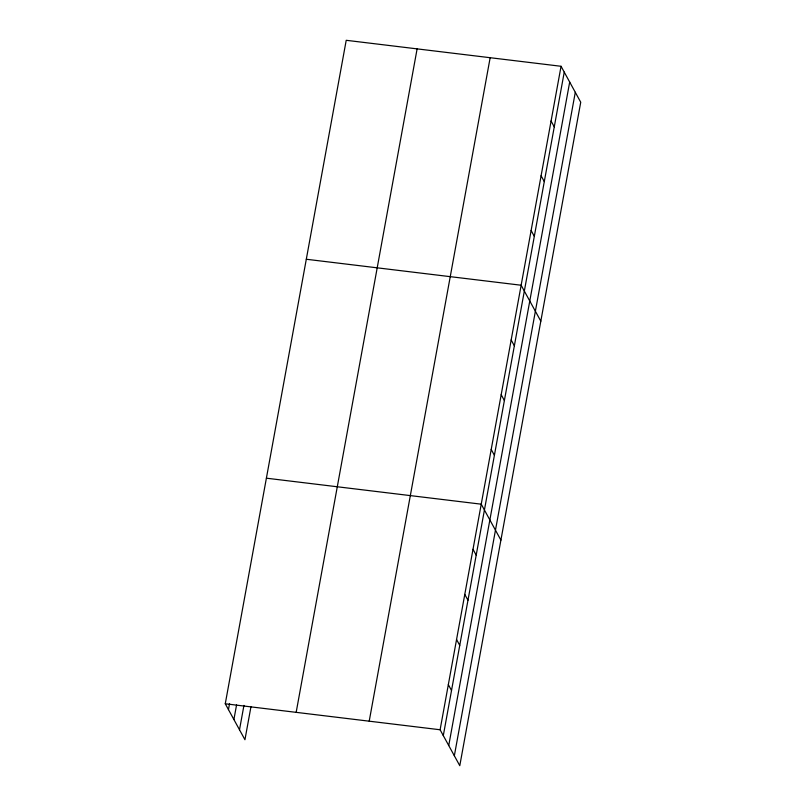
<?xml version="1.0" encoding="UTF-8"?>
<svg xmlns="http://www.w3.org/2000/svg" width="806" height="806" viewBox="0 0 806 806"><rect width="100%" height="100%" fill="white"/><g stroke="black" fill="none" stroke-linecap="round" stroke-linejoin="round"><path stroke-width="1.21" d="M250.948 706.791L244.943 739.717L225.267 703.769L346.217 40.3L561.057 66.283L580.733 102.231L459.783 765.7L440.106 729.762L561.057 66.283M228.461 709.602L229.569 703.507M233.901 719.536L236.571 704.907M239.503 729.773L243.946 705.391M296.165 712.343L417.115 48.874M369.208 721.179L490.159 57.71M443.3 735.596L564.25 72.117M448.74 745.53L569.691 82.051M454.342 755.766L575.293 92.297M306.3 259.25L521.139 285.233L540.816 321.171M266.393 478.19L481.232 504.183L500.909 540.121M225.267 703.769L440.106 729.762M551.072 121.021L554.266 126.854M541.098 175.758L544.292 181.592M531.124 230.496L534.318 236.329M511.165 339.971L514.359 345.804M501.191 394.708L504.375 400.542M491.207 449.446L494.4 455.279M473.001 549.299L476.195 555.122M464.78 594.415L467.974 600.238M456.559 639.531L459.752 645.354M448.338 684.647L451.521 690.47"/></g></svg>
